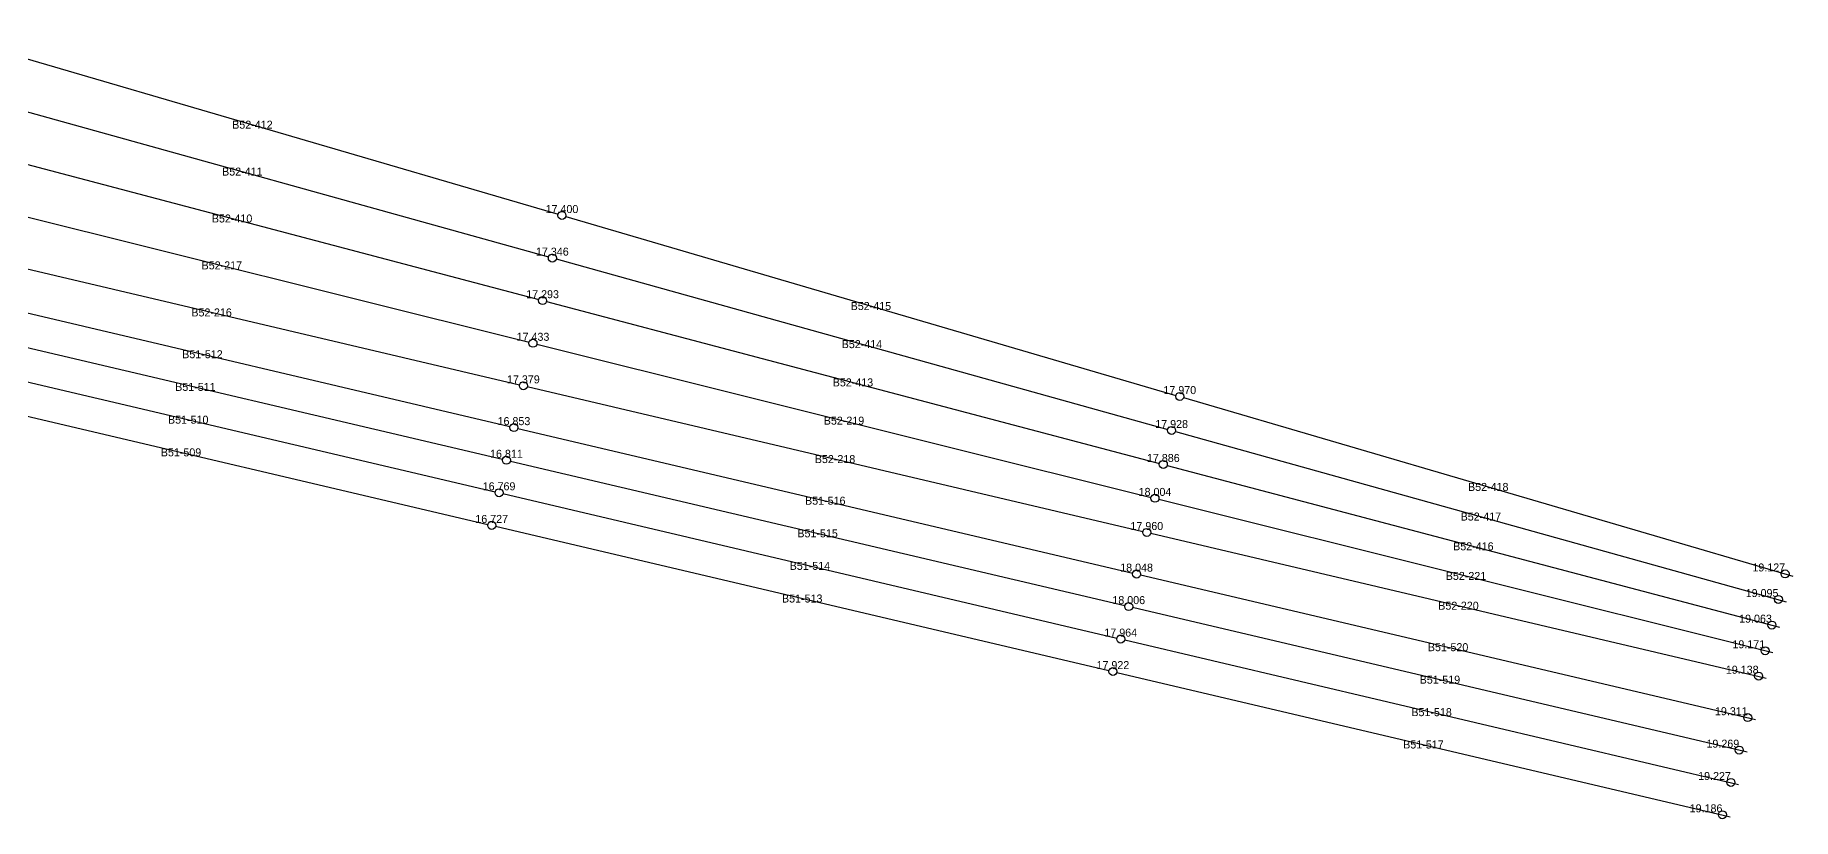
# Model space of a CAD drawing. Header units: metres. Extents: x 570911 to 571397, y 785547 to 785814.
# Drawn here: x 571287.5 to 571397.3, y 785589.8 to 785638.7 of the extents above; entities that cross this region are included whole.
import ezdxf
from ezdxf.enums import TextEntityAlignment as Align

# ---------------------------------------------------------------- set-up
doc = ezdxf.new("R2010")
doc.units = ezdxf.units.M
doc.layers.add('B51', color=8, linetype='Continuous')
doc.layers.add('B52', color=9, linetype='Continuous')

msp = doc.modelspace()

# ---------------------------------------------------------------- linework, layer by layer
at = {"layer": 'B51'}
for p, q in [((571278.77, 785623.3, 18.69), (571317.19, 785614.26, 19.79)), ((571278.34, 785621.25, 18.65), (571316.73, 785612.22, 19.75)), ((571277.91, 785619.2, 18.61), (571316.27, 785610.18, 19.71)), ((571277.48, 785617.16, 18.57), (571315.81, 785608.14, 19.67)), ((571317.68, 785614.15, 19.81), (571356.1, 785605.11, 20.99)), ((571317.22, 785612.11, 19.76), (571355.6, 785603.08, 20.94)), ((571316.75, 785610.07, 19.72), (571355.11, 785601.05, 20.9)), ((571316.29, 785608.03, 19.68), (571354.61, 785599.02, 20.86)), ((571356.59, 785605, 21), (571395.01, 785595.96, 22.27)), ((571356.09, 785602.97, 20.96), (571394.48, 785593.94, 22.23)), ((571355.6, 785600.93, 20.92), (571393.95, 785591.91, 22.19)), ((571355.1, 785598.9, 20.88), (571393.42, 785589.89, 22.15))]:
    msp.add_line(p, q, dxfattribs=at)
for centre in [(571317.44, 785614.2, 19.8), (571316.97, 785612.16, 19.76), (571316.51, 785610.13, 19.71), (571316.05, 785608.09, 19.67), (571356.34, 785605.05, 20.99), (571355.85, 785603.02, 20.95), (571355.35, 785600.99, 20.91), (571354.86, 785598.96, 20.87), (571394.52, 785596.08, 22.26), (571393.99, 785594.05, 22.21), (571393.47, 785592.03, 22.17), (571392.94, 785590.01, 22.13)]:
    msp.add_circle(centre, 0.25, dxfattribs=at)
at = {"layer": 'B52'}
for p, q in [((571282.01, 785638.71, 20.39), (571320.2, 785627.52, 20.35)), ((571281.34, 785635.51, 20.33), (571319.6, 785624.86, 20.29)), ((571280.67, 785632.32, 20.26), (571318.99, 785622.2, 20.24)), ((571279.99, 785629.12, 20.43), (571318.39, 785619.53, 20.38)), ((571320.68, 785627.38, 20.35), (571358.8, 785616.21, 20.91)), ((571279.32, 785625.92, 20.37), (571317.78, 785616.87, 20.32)), ((571320.08, 785624.73, 20.3), (571358.29, 785614.08, 20.87)), ((571319.48, 785622.07, 20.24), (571357.77, 785611.96, 20.83)), ((571318.87, 785619.41, 20.38), (571357.25, 785609.84, 20.95)), ((571318.27, 785616.76, 20.33), (571356.73, 785607.71, 20.9)), ((571359.28, 785616.07, 20.92), (571397.34, 785604.91, 22.09)), ((571358.77, 785613.95, 20.88), (571396.93, 785603.32, 22.05)), ((571358.25, 785611.83, 20.84), (571396.51, 785601.73, 22.02)), ((571357.74, 785609.72, 20.96), (571396.1, 785600.14, 22.13)), ((571357.22, 785607.6, 20.91), (571395.68, 785598.55, 22.1))]:
    msp.add_line(p, q, dxfattribs=at)
for centre in [(571320.44, 785627.45, 20.34), (571319.84, 785624.79, 20.29), (571319.23, 785622.13, 20.24), (571318.63, 785619.47, 20.38), (571318.03, 785616.81, 20.32), (571359.04, 785616.14, 20.91), (571358.53, 785614.02, 20.87), (571358.01, 785611.9, 20.83), (571357.49, 785609.78, 20.95), (571356.98, 785607.65, 20.91), (571396.86, 785605.06, 22.07), (571396.44, 785603.46, 22.04), (571396.03, 785601.86, 22.01), (571395.61, 785600.26, 22.12), (571395.2, 785598.67, 22.08)]:
    msp.add_circle(centre, 0.25, dxfattribs=at)

# ---------------------------------------------------------------- texts
for s, p in [('17.400', (571320.44, 785627.45, 20.34)), ('17.346', (571319.84, 785624.79, 20.29)), ('17.293', (571319.23, 785622.13, 20.24)), ('17.433', (571318.63, 785619.47, 20.38)), ('17.379', (571318.03, 785616.81, 20.32)), ('17.970', (571359.04, 785616.14, 20.91)), ('16.853', (571317.44, 785614.2, 19.8)), ('17.928', (571358.53, 785614.02, 20.87)), ('16.811', (571316.97, 785612.16, 19.76)), ('17.886', (571358.01, 785611.9, 20.83)), ('16.769', (571316.51, 785610.13, 19.71)), ('18.004', (571357.49, 785609.78, 20.95)), ('16.727', (571316.05, 785608.09, 19.67)), ('17.960', (571356.98, 785607.65, 20.91)), ('18.048', (571356.34, 785605.05, 20.99)), ('18.006', (571355.85, 785603.02, 20.95)), ('17.964', (571355.35, 785600.99, 20.91)), ('17.922', (571354.86, 785598.96, 20.87))]:
    msp.add_text(s, height=0.5).set_placement(p, align=Align.BOTTOM_CENTER)
for s, p in [('19.127', (571396.86, 785605.06, 22.07)), ('19.095', (571396.44, 785603.46, 22.04)), ('19.063', (571396.03, 785601.86, 22.01)), ('19.171', (571395.61, 785600.26, 22.12)), ('19.138', (571395.2, 785598.67, 22.08)), ('19.311', (571394.52, 785596.08, 22.26)), ('19.269', (571393.99, 785594.05, 22.21)), ('19.227', (571393.47, 785592.03, 22.17)), ('19.186', (571392.94, 785590.01, 22.13))]:
    msp.add_text(s, height=0.5).set_placement(p, align=Align.BOTTOM_RIGHT)
at = {"layer": 'B51'}
for s, p in [('B51-512', (571297.98, 785618.78, 19.24)), ('B51-511', (571297.54, 785616.74, 19.2)), ('B51-510', (571297.09, 785614.69, 19.16)), ('B51-509', (571296.64, 785612.65, 19.12)), ('B51-516', (571336.89, 785609.63, 20.4)), ('B51-515', (571336.41, 785607.59, 20.35)), ('B51-514', (571335.93, 785605.56, 20.31)), ('B51-513', (571335.45, 785603.52, 20.27)), ('B51-520', (571375.8, 785600.48, 21.64)), ('B51-519', (571375.29, 785598.45, 21.59)), ('B51-518', (571374.77, 785596.42, 21.55)), ('B51-517', (571374.26, 785594.4, 21.51))]:
    msp.add_text(s, height=0.5, dxfattribs=at).set_placement(p, align=Align.MIDDLE_CENTER)
at = {"layer": 'B52'}
for s, p in [('B52-412', (571301.1, 785633.12, 20.37)), ('B52-411', (571300.47, 785630.19, 20.31)), ('B52-410', (571299.83, 785627.26, 20.25)), ('B52-217', (571299.19, 785624.33, 20.41)), ('B52-415', (571339.74, 785621.79, 20.63)), ('B52-216', (571298.55, 785621.39, 20.35)), ('B52-414', (571339.18, 785619.41, 20.58)), ('B52-413', (571338.62, 785617.02, 20.53)), ('B52-219', (571338.06, 785614.63, 20.66)), ('B52-218', (571337.5, 785612.23, 20.61)), ('B52-418', (571378.31, 785610.49, 21.5)), ('B52-417', (571377.85, 785608.64, 21.47)), ('B52-416', (571377.38, 785606.78, 21.43)), ('B52-221', (571376.92, 785604.93, 21.54)), ('B52-220', (571376.45, 785603.07, 21.51))]:
    msp.add_text(s, height=0.5, dxfattribs=at).set_placement(p, align=Align.MIDDLE_CENTER)

doc.saveas('drawing.dxf')
